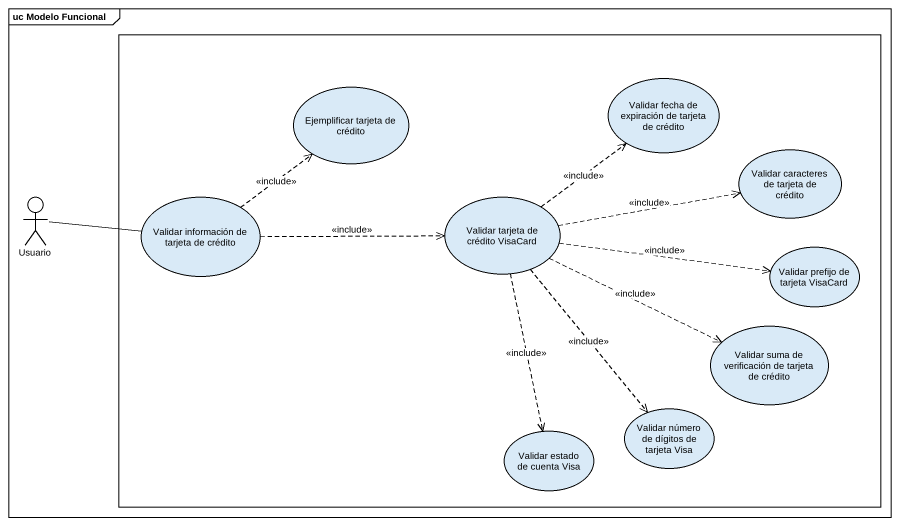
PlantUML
@startuml
mainframe uc Modelo Funcional
rectangle " " as rectangle1 {
  usecase "Ejemplificar tarjeta de crédito" as Ejemplificar_tarjeta_de
  usecase "Validar fecha de expiración de tarjeta de crédito" as Validar_fecha_de_expiración
  usecase "Validar caracteres de tarjeta de crédito" as Validar_caracteres_de
  usecase "Validar información de tarjeta de crédito" as Validar_información_de
  usecase "Validar tarjeta de crédito VisaCard" as Validar_tarjeta_de_crédito
  usecase "Validar prefijo de tarjeta VisaCard" as Validar_prefijo_de_tarjeta
  usecase "Validar suma de verificación de tarjeta de crédito" as Validar_suma_de
  usecase "Validar estado de cuenta Visa" as Validar_estado_de_cuenta
  usecase "Validar número de dígitos de tarjeta Visa" as Validar_número_de_dígitos
}
actor Usuario
Usuario -right- Validar_información_de
Validar_información_de .up.> Ejemplificar_tarjeta_de : <<include>>
Validar_información_de .right.> Validar_tarjeta_de_crédito : <<include>>
Validar_tarjeta_de_crédito .up.> Validar_fecha_de_expiración : <<include>>
Validar_tarjeta_de_crédito .right.> Validar_caracteres_de : <<include>>
Validar_tarjeta_de_crédito .right.> Validar_prefijo_de_tarjeta : <<include>>
Validar_tarjeta_de_crédito .right.> Validar_suma_de : <<include>>
Validar_tarjeta_de_crédito ..> Validar_estado_de_cuenta : <<include>>
Validar_tarjeta_de_crédito ..> Validar_número_de_dígitos : <<include>>
@enduml
